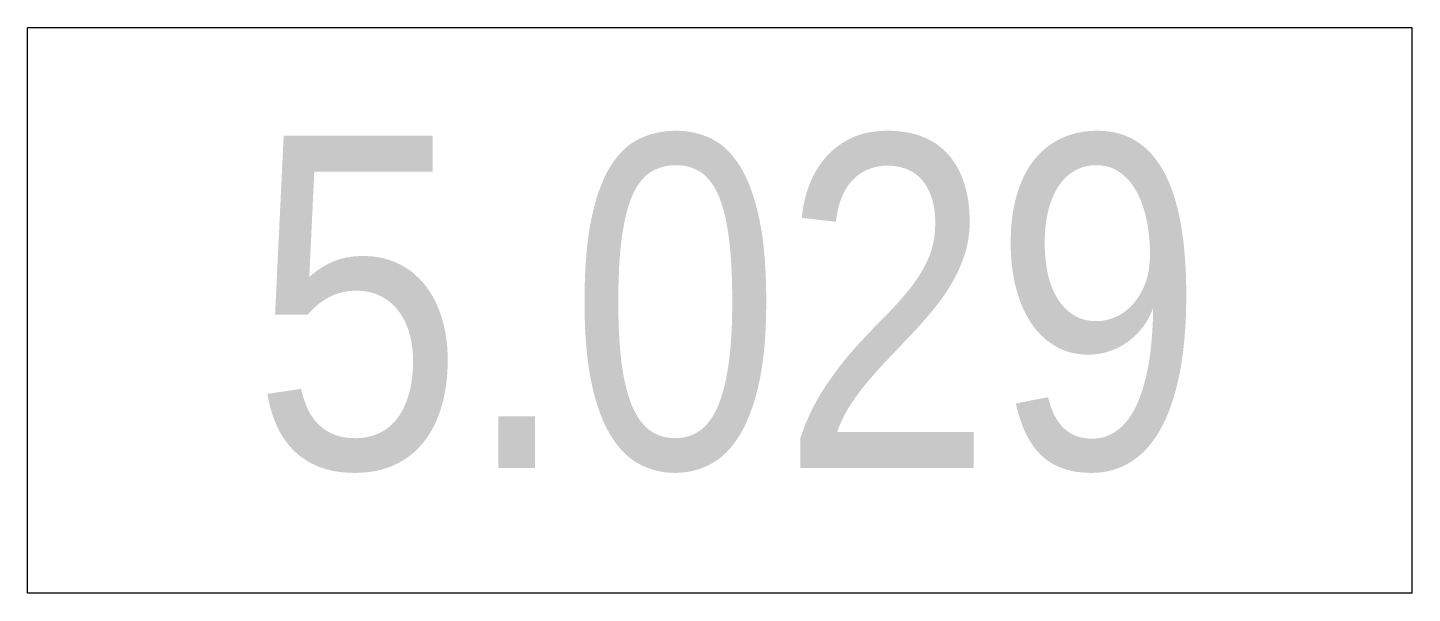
# Model space of a CAD drawing. Header units: millimetres. Extents: x 48966 to 155647, y -43515 to 26217.
# Drawn here: x 93931 to 95848, y -26951 to -26168 of the extents above; entities that cross this region are included whole.
import ezdxf

# ---------------------------------------------------------------- set-up
doc = ezdxf.new("R2010")
doc.units = ezdxf.units.MM
doc.layers.add('Марки помещений', color=7, linetype='Continuous', lineweight=9)
doc.styles.add('Arial Narrow_1', font='Arial Narrow.ttf', dxfattribs={"height": 460})

# ---------------------------------------------------------------- blocks, each defined once
blk = doc.blocks.new('Марка помещения_Р - Марка помещения-4575829-План 5-го этажа на отм_ _12_600')
at = {"layer": 'Марки помещений'}
for p, q in [((-4.79375, -1.95625), (-4.79375, 1.95625)), ((4.79375, 1.95625), (-4.79375, 1.95625)), ((4.79375, -1.95625), (4.79375, 1.95625)), ((4.79375, -1.95625), (-4.79375, -1.95625))]:
    blk.add_line(p, q, dxfattribs=at)

msp = doc.modelspace()

# ---------------------------------------------------------------- block references
at = {"layer": 'Марки помещений', "xscale": 199.9999999999999, "yscale": 199.9999999999999, "zscale": 199.9999999999999}
msp.add_blockref('Марка помещения_Р - Марка помещения-4575829-План 5-го этажа на отм_ _12_600', (94889.3, -26559.5), dxfattribs=at)

# ---------------------------------------------------------------- texts
at = {"layer": 'Марки помещений', "insert": (94241.5, -26317.6), "char_height": 460, "width": 1587.341, "attachment_point": 1, "style": 'Arial Narrow_1'}
msp.add_mtext('5.029', dxfattribs=at)

doc.saveas('drawing.dxf')
